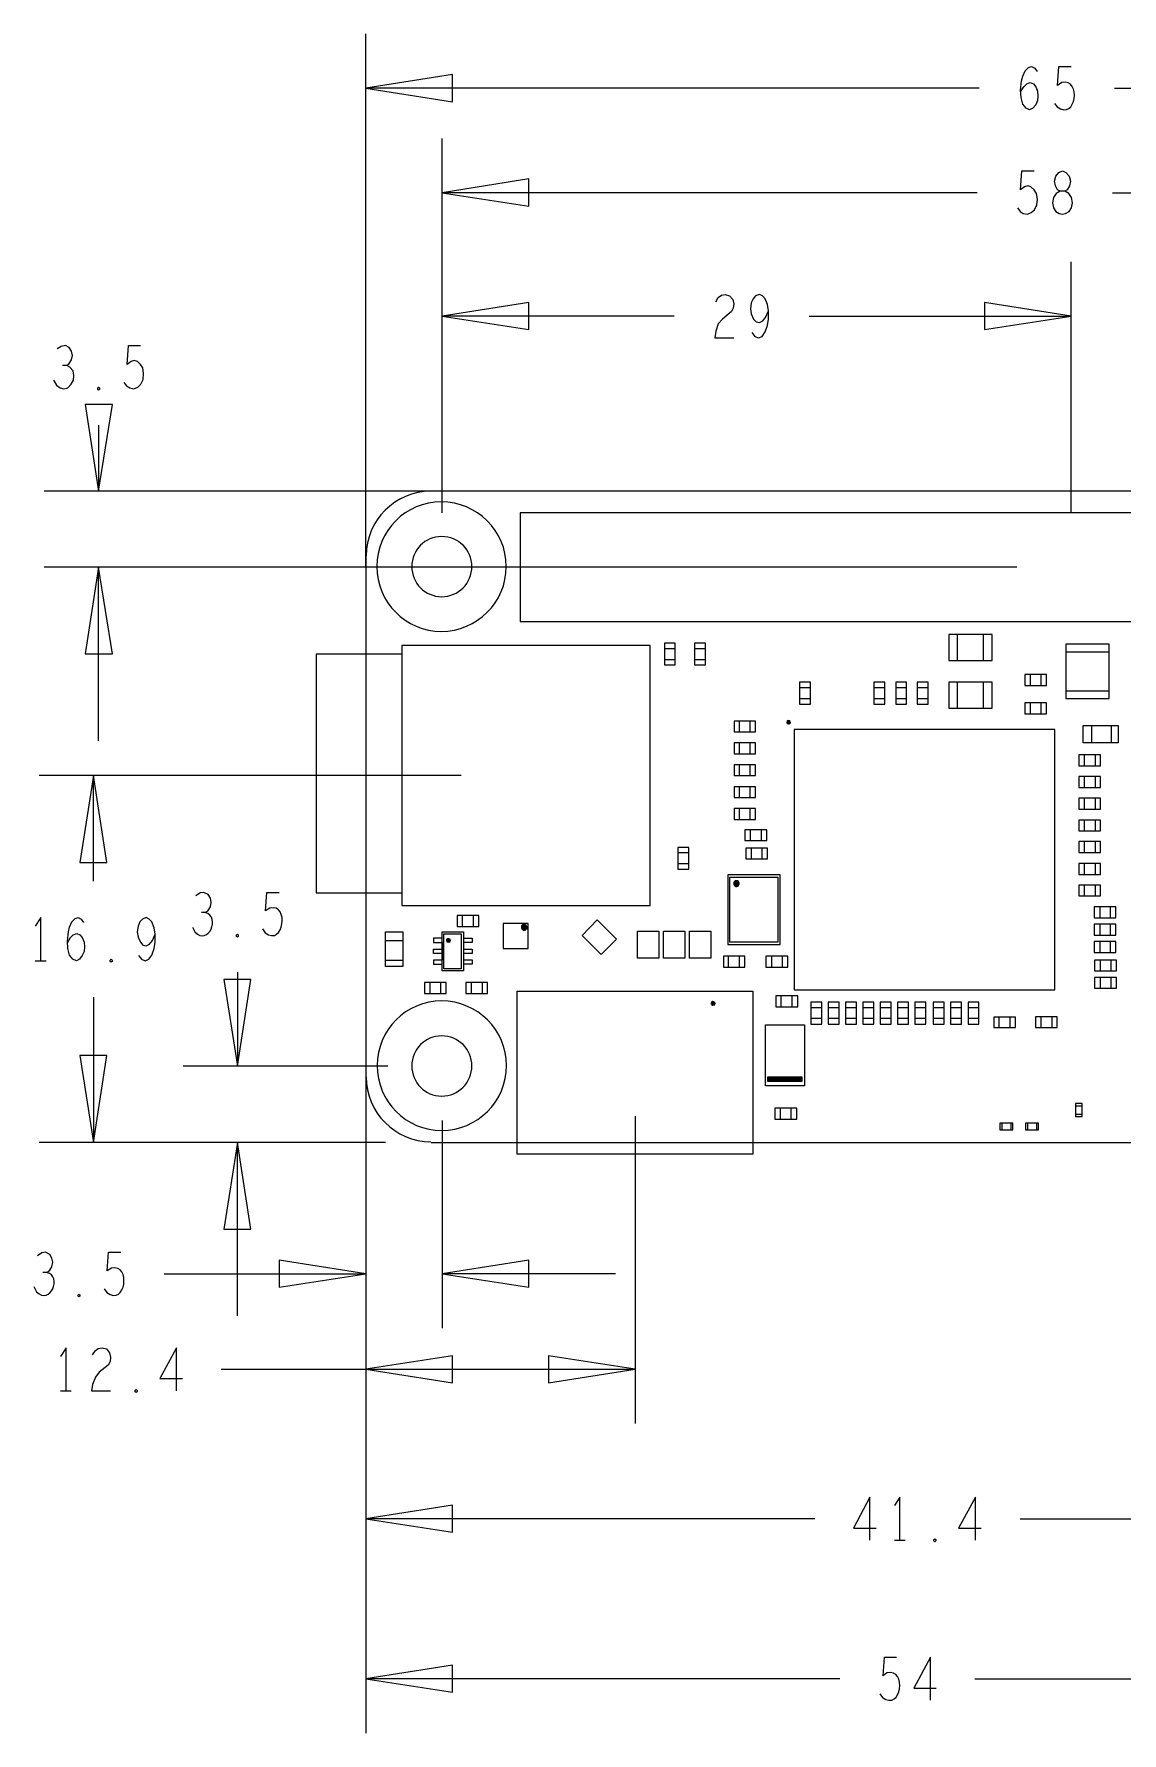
# Model space of a CAD drawing. Header units: millimetres. Extents: x 55 to 253, y 40 to 152.
# Drawn here: x 54.5 to 126.2, y 40.4 to 152.3 of the extents above; entities that cross this region are included whole.
import ezdxf

# ---------------------------------------------------------------- set-up
doc = ezdxf.new("R2010")
doc.units = ezdxf.units.MM
doc.layers.get('0').update_dxf_attribs({"linetype": 'CONTINUOUS'})

msp = doc.modelspace()

# ---------------------------------------------------------------- linework, layer by layer
at = {"color": 0}
for p, q in [((76.4081, 117.271), (76.4081, 152.344)), ((119.842, 149.91), (120.055, 150.143)), ((120.055, 150.143), (120.265, 150.206)), ((120.265, 150.206), (120.478, 150.1)), ((120.478, 150.1), (120.625, 149.867)), ((121.98, 148.956), (122.065, 150.206)), ((122.065, 150.206), (122.869, 150.206)), ((82.1228, 149.677), (76.4081, 148.766)), ((82.1228, 147.877), (82.1228, 149.677)), ((119.546, 148.639), (119.61, 149.253)), ((119.546, 148.533), (119.759, 148.872)), ((119.61, 149.253), (119.694, 149.571)), ((119.694, 149.571), (119.842, 149.91)), ((119.759, 148.872), (119.949, 149.062)), ((119.949, 149.062), (120.182, 149.148)), ((120.182, 149.148), (120.392, 149.062)), ((120.392, 149.062), (120.541, 148.872)), ((120.541, 148.872), (120.647, 148.576)), ((122.255, 149.148), (121.98, 148.956)), ((76.4081, 148.766), (82.1228, 147.877)), ((116.816, 148.766), (76.4081, 148.766)), ((119.589, 148.153), (119.546, 148.639)), ((119.694, 147.73), (119.589, 148.153)), ((119.906, 147.454), (119.694, 147.73)), ((120.647, 147.963), (120.541, 147.687)), ((120.647, 148.576), (120.688, 148.259)), ((120.688, 148.259), (120.647, 147.963)), ((121.769, 147.771), (121.959, 147.538)), ((125.727, 148.766), (169.331, 148.766)), ((120.139, 147.348), (119.906, 147.454)), ((120.351, 147.454), (120.139, 147.348)), ((120.541, 147.687), (120.351, 147.454)), ((81.4257, 120.806), (81.4257, 145.464)), ((119.546, 142.077), (119.63, 143.327)), ((119.63, 143.327), (120.435, 143.327)), ((122.065, 143.221), (122.298, 143.327)), ((122.298, 143.327), (122.531, 143.221)), ((87.1403, 142.798), (81.4257, 141.887)), ((87.1403, 140.998), (87.1403, 142.798)), ((119.8, 142.269), (119.546, 142.077)), ((120.012, 142.332), (119.8, 142.269)), ((120.223, 142.269), (120.012, 142.332)), ((120.435, 142.077), (120.223, 142.269)), ((121.769, 142.649), (121.853, 142.988)), ((121.833, 142.332), (121.769, 142.649)), ((121.98, 142.077), (121.833, 142.332)), ((121.853, 142.988), (122.065, 143.221)), ((122.531, 143.221), (122.742, 142.988)), ((122.764, 142.332), (122.615, 142.077)), ((122.742, 142.988), (122.827, 142.649)), ((122.827, 142.649), (122.764, 142.332)), ((81.4257, 141.887), (87.1403, 140.998)), ((116.688, 141.887), (81.4257, 141.887)), ((120.584, 141.844), (120.435, 142.077)), ((120.456, 140.765), (120.604, 141.084)), ((120.647, 141.464), (120.584, 141.844)), ((120.604, 141.084), (120.647, 141.464)), ((121.706, 141.57), (121.642, 141.231)), ((121.642, 141.231), (121.706, 140.892)), ((121.875, 141.844), (121.706, 141.57)), ((122.149, 141.993), (121.875, 141.844)), ((122.149, 141.993), (121.98, 142.077)), ((122.446, 141.993), (122.149, 141.993)), ((122.446, 141.993), (122.149, 141.993)), ((122.615, 142.077), (122.446, 141.993)), ((122.721, 141.844), (122.446, 141.993)), ((122.891, 141.57), (122.721, 141.844)), ((122.954, 141.231), (122.891, 141.57)), ((122.891, 140.892), (122.954, 141.231)), ((125.6, 141.887), (164.335, 141.887)), ((119.334, 140.892), (119.503, 140.659)), ((119.503, 140.659), (119.716, 140.512)), ((119.716, 140.512), (119.991, 140.469)), ((119.991, 140.469), (120.245, 140.575)), ((120.245, 140.575), (120.456, 140.765)), ((121.706, 140.892), (121.853, 140.659)), ((121.853, 140.659), (122.086, 140.512)), ((122.086, 140.512), (122.298, 140.469)), ((122.298, 140.469), (122.509, 140.512)), ((122.509, 140.512), (122.742, 140.659)), ((122.742, 140.659), (122.891, 140.892)), ((81.4257, 120.806), (81.4257, 137.337)), ((122.869, 120.806), (122.869, 137.337)), ((87.1403, 134.648), (81.4257, 133.759)), ((87.1403, 132.871), (87.1403, 134.648)), ((99.4586, 134.711), (99.628, 134.987)), ((99.628, 134.987), (99.8403, 135.135)), ((99.8403, 135.135), (100.073, 135.177)), ((100.073, 135.177), (100.37, 135.093)), ((100.37, 135.093), (100.58, 134.86)), ((100.58, 134.86), (100.644, 134.564)), ((100.644, 134.564), (100.602, 134.288)), ((101.787, 134.627), (101.745, 134.246)), ((101.914, 134.902), (101.787, 134.627)), ((102.084, 135.093), (101.914, 134.902)), ((102.337, 135.177), (102.084, 135.093)), ((102.529, 135.093), (102.337, 135.177)), ((102.719, 134.902), (102.529, 135.093)), ((102.866, 134.521), (102.719, 134.902)), ((102.93, 134.098), (102.866, 134.521)), ((117.154, 134.648), (117.154, 132.871)), ((122.869, 133.759), (117.154, 134.648)), ((81.4257, 133.759), (87.1403, 132.871)), ((96.7285, 133.759), (81.4257, 133.759)), ((99.628, 133.251), (99.4586, 132.764)), ((99.9035, 133.569), (99.628, 133.251)), ((100.496, 134.056), (99.9035, 133.569)), ((100.602, 134.288), (100.496, 134.056)), ((101.745, 134.246), (101.787, 133.907)), ((101.787, 133.907), (101.935, 133.569)), ((101.935, 133.569), (102.126, 133.378)), ((102.126, 133.378), (102.337, 133.336)), ((102.337, 133.336), (102.57, 133.442)), ((102.57, 133.442), (102.739, 133.675)), ((102.739, 133.675), (102.93, 134.098)), ((102.866, 133.146), (102.93, 133.569)), ((102.93, 133.569), (102.93, 134.098)), ((105.618, 133.759), (122.869, 133.759)), ((117.154, 132.871), (122.869, 133.759)), ((99.4586, 132.764), (99.3951, 132.341)), ((99.3951, 132.341), (100.644, 132.341)), ((101.83, 132.68), (102.041, 132.425)), ((102.041, 132.425), (102.274, 132.341)), ((102.274, 132.341), (102.507, 132.425)), ((102.507, 132.425), (102.719, 132.722)), ((102.719, 132.722), (102.866, 133.146)), ((56.3425, 131.77), (56.067, 131.6)), ((56.618, 131.833), (56.3425, 131.77)), ((56.8717, 131.685), (56.618, 131.833)), ((57.0205, 131.452), (56.8717, 131.685)), ((57.084, 131.156), (57.0205, 131.452)), ((57.0205, 130.881), (57.084, 131.156)), ((60.682, 130.584), (60.766, 131.833)), ((60.766, 131.833), (61.5707, 131.833)), ((56.702, 130.5), (56.4265, 130.5)), ((56.702, 130.5), (56.8717, 130.648)), ((56.9143, 130.394), (56.702, 130.5)), ((56.8717, 130.648), (57.0205, 130.881)), ((57.1253, 130.161), (56.9143, 130.394)), ((57.168, 129.843), (57.1253, 130.161)), ((57.1472, 129.547), (57.168, 129.843)), ((60.9353, 130.774), (60.682, 130.584)), ((61.1477, 130.838), (60.9353, 130.774)), ((61.3586, 130.774), (61.1477, 130.838)), ((61.5707, 130.584), (61.3586, 130.774)), ((61.7181, 130.351), (61.5707, 130.584)), ((61.7608, 129.971), (61.7181, 130.351)), ((61.7403, 129.589), (61.7608, 129.971)), ((55.8341, 129.547), (56.0257, 129.209)), ((56.0257, 129.209), (56.2585, 129.039)), ((56.2585, 129.039), (56.5118, 128.976)), ((56.5118, 128.976), (56.7655, 129.039)), ((56.7655, 129.039), (56.9983, 129.272)), ((56.9983, 129.272), (57.1472, 129.547)), ((58.7555, 129.039), (58.7982, 129.081)), ((58.7555, 128.933), (58.7555, 129.039)), ((58.7982, 128.891), (58.7555, 128.933)), ((58.7982, 129.081), (58.8617, 129.039)), ((58.8617, 128.933), (58.7982, 128.891)), ((58.8617, 129.039), (58.8617, 128.933)), ((60.4696, 129.399), (60.6393, 129.166)), ((60.6393, 129.166), (60.8513, 129.039)), ((60.8513, 129.039), (61.1258, 128.976)), ((61.1258, 128.976), (61.3805, 129.081)), ((61.3805, 129.081), (61.5915, 129.272)), ((61.5915, 129.272), (61.7403, 129.589)), ((57.9092, 127.938), (58.7982, 122.224)), ((59.7076, 127.938), (57.9092, 127.938)), ((58.7982, 122.224), (59.7076, 127.938)), ((58.7982, 126.584), (58.7982, 122.224)), ((86.5258, 122.224), (55.2207, 122.224)), ((165.034, 122.224), (80.705, 122.224)), ((86.5685, 120.806), (86.5685, 113.651)), ((159.191, 120.806), (86.5685, 120.806)), ((76.4081, 117.948), (76.4081, 83.6359)), ((119.293, 117.228), (55.2207, 117.228)), ((58.7982, 117.228), (57.9092, 111.514)), ((58.7982, 105.797), (58.7982, 117.228)), ((59.7076, 111.514), (58.7982, 117.228)), ((83.3935, 117.271), (83.3935, 117.271)), ((85.659, 117.271), (85.659, 117.271)), ((86.5685, 113.651), (159.191, 113.651)), ((78.7799, 112.063), (78.7799, 94.9399)), ((95.141, 112.063), (78.7799, 112.063)), ((95.141, 94.9399), (95.141, 112.063)), ((96.0727, 112.211), (96.0727, 110.793)), ((96.792, 112.211), (96.0727, 112.211)), ((96.792, 110.793), (96.792, 112.211)), ((98.0627, 112.211), (98.0627, 110.793)), ((98.782, 112.211), (98.0627, 112.211)), ((98.782, 110.793), (98.782, 112.211)), ((114.804, 112.783), (114.804, 111.069)), ((117.662, 112.783), (114.804, 112.783)), ((115.376, 111.069), (115.376, 112.783)), ((117.09, 111.069), (117.09, 112.783)), ((117.662, 111.069), (117.662, 112.783)), ((122.531, 112.147), (122.531, 108.572)), ((125.388, 112.147), (122.531, 112.147)), ((125.388, 108.572), (125.388, 112.147)), ((57.9092, 111.514), (59.7076, 111.514)), ((73.127, 111.492), (73.127, 95.7654)), ((78.7799, 111.492), (73.127, 111.492)), ((96.0727, 111.873), (96.792, 111.873)), ((96.0727, 111.153), (96.792, 111.153)), ((96.0727, 110.793), (96.792, 110.793)), ((98.0627, 111.873), (98.782, 111.873)), ((98.0627, 111.153), (98.782, 111.153)), ((98.0627, 110.793), (98.782, 110.793)), ((114.804, 111.069), (117.662, 111.069)), ((122.531, 111.64), (125.388, 111.64)), ((121.24, 110.159), (119.822, 110.159)), ((119.822, 110.159), (119.822, 109.438)), ((120.182, 110.159), (120.182, 109.438)), ((120.88, 110.159), (120.88, 109.438)), ((121.24, 109.438), (121.24, 110.159)), ((104.983, 109.65), (104.983, 108.21)), ((105.704, 109.65), (104.983, 109.65)), ((104.983, 109.291), (105.704, 109.291)), ((104.983, 108.572), (105.704, 108.572)), ((105.704, 108.21), (105.704, 109.65)), ((109.872, 109.65), (109.872, 108.21)), ((110.593, 109.65), (109.872, 109.65)), ((109.872, 109.291), (110.593, 109.291)), ((109.872, 108.572), (110.593, 108.572)), ((110.593, 108.21), (110.593, 109.65)), ((111.312, 109.65), (111.312, 108.21)), ((112.032, 109.65), (111.312, 109.65)), ((111.312, 109.291), (112.032, 109.291)), ((111.312, 108.572), (112.032, 108.572)), ((112.032, 108.21), (112.032, 109.65)), ((112.73, 109.65), (112.73, 108.21)), ((113.45, 109.65), (112.73, 109.65)), ((112.73, 109.291), (113.45, 109.291)), ((112.73, 108.572), (113.45, 108.572)), ((113.45, 108.21), (113.45, 109.65)), ((114.804, 109.65), (114.804, 107.936)), ((117.662, 109.65), (114.804, 109.65)), ((115.376, 107.936), (115.376, 109.65)), ((117.09, 107.936), (117.09, 109.65)), ((117.662, 107.936), (117.662, 109.65)), ((119.822, 109.438), (121.24, 109.438)), ((122.531, 109.079), (125.388, 109.079)), ((122.531, 108.572), (125.388, 108.572)), ((104.983, 108.21), (105.704, 108.21)), ((109.872, 108.21), (110.593, 108.21)), ((111.312, 108.21), (112.032, 108.21)), ((112.73, 108.21), (113.45, 108.21)), ((114.804, 107.936), (117.662, 107.936)), ((121.24, 108.296), (119.822, 108.296)), ((119.822, 108.296), (119.822, 107.576)), ((119.822, 107.576), (121.24, 107.576)), ((120.182, 108.296), (120.182, 107.576)), ((120.88, 108.296), (120.88, 107.576)), ((121.24, 107.576), (121.24, 108.296)), ((100.666, 107.089), (100.666, 106.37)), ((102.084, 107.089), (100.666, 107.089)), ((100.666, 106.37), (102.084, 106.37)), ((101.025, 106.37), (101.025, 107.089)), ((101.724, 106.37), (101.724, 107.089)), ((102.084, 106.37), (102.084, 107.089)), ((104.116, 107.025), (104.413, 107.025)), ((104.137, 106.941), (104.39, 106.941)), ((104.158, 107.111), (104.37, 107.111)), ((104.37, 107.025), (104.37, 107.025)), ((104.623, 106.539), (104.623, 89.3932)), ((121.789, 106.539), (104.623, 106.539)), ((121.789, 89.3932), (121.789, 106.539)), ((123.673, 105.65), (123.673, 106.793)), ((123.673, 106.793), (125.96, 106.793)), ((124.245, 105.65), (124.245, 106.793)), ((125.537, 105.65), (125.537, 106.793)), ((125.96, 106.793), (125.96, 105.65)), ((100.666, 105.65), (100.666, 104.931)), ((102.084, 105.65), (100.666, 105.65)), ((101.025, 104.931), (101.025, 105.65)), ((101.724, 104.931), (101.724, 105.65)), ((102.084, 104.931), (102.084, 105.65)), ((125.96, 105.65), (123.673, 105.65)), ((100.666, 104.931), (102.084, 104.931)), ((100.666, 104.21), (100.666, 103.513)), ((102.084, 104.21), (100.666, 104.21)), ((101.025, 103.513), (101.025, 104.21)), ((101.724, 103.513), (101.724, 104.21)), ((102.084, 103.513), (102.084, 104.21)), ((124.817, 104.867), (123.377, 104.867)), ((123.377, 104.867), (123.377, 104.147)), ((123.377, 104.147), (124.817, 104.147)), ((123.737, 104.867), (123.737, 104.147)), ((124.456, 104.867), (124.456, 104.147)), ((124.817, 104.147), (124.817, 104.867)), ((82.6946, 103.513), (54.8816, 103.513)), ((58.4592, 103.513), (57.5702, 97.7759)), ((58.4592, 96.5482), (58.4592, 103.513)), ((59.3478, 97.7759), (58.4592, 103.513)), ((100.666, 103.513), (102.084, 103.513)), ((124.817, 103.427), (123.377, 103.427)), ((123.377, 103.427), (123.377, 102.708)), ((123.737, 103.427), (123.737, 102.708)), ((124.456, 103.427), (124.456, 102.708)), ((124.817, 102.708), (124.817, 103.427)), ((100.666, 102.751), (100.666, 102.052)), ((102.084, 102.751), (100.666, 102.751)), ((100.666, 102.052), (102.084, 102.052)), ((101.025, 102.052), (101.025, 102.751)), ((101.724, 102.052), (101.724, 102.751)), ((102.084, 102.052), (102.084, 102.751)), ((123.377, 102.708), (124.817, 102.708)), ((124.817, 102.009), (123.377, 102.009)), ((123.377, 102.009), (123.377, 101.29)), ((123.737, 102.009), (123.737, 101.29)), ((124.456, 102.009), (124.456, 101.29)), ((124.817, 101.29), (124.817, 102.009)), ((100.666, 101.331), (100.666, 100.612)), ((102.084, 101.331), (100.666, 101.331)), ((101.025, 100.612), (101.025, 101.331)), ((101.724, 100.612), (101.724, 101.331)), ((102.084, 100.612), (102.084, 101.331)), ((123.377, 101.29), (124.817, 101.29)), ((100.666, 100.612), (102.084, 100.612)), ((101.385, 99.9352), (101.385, 99.2145)), ((102.825, 99.9352), (101.385, 99.9352)), ((101.745, 99.2145), (101.745, 99.9352)), ((102.464, 99.2145), (102.464, 99.9352)), ((102.825, 99.2145), (102.825, 99.9352)), ((124.817, 100.569), (123.377, 100.569)), ((123.377, 100.569), (123.377, 99.8499)), ((123.377, 99.8499), (124.817, 99.8499)), ((123.737, 100.569), (123.737, 99.8499)), ((124.456, 100.569), (124.456, 99.8499)), ((124.817, 99.8499), (124.817, 100.569)), ((96.9617, 98.7707), (96.9617, 97.3307)), ((97.681, 98.7707), (96.9617, 98.7707)), ((97.681, 97.3307), (97.681, 98.7707)), ((101.385, 99.2145), (102.825, 99.2145)), ((101.448, 98.728), (101.448, 98.0087)), ((102.866, 98.728), (101.448, 98.728)), ((101.808, 98.0087), (101.808, 98.728)), ((102.507, 98.0087), (102.507, 98.728)), ((102.866, 98.0087), (102.866, 98.728)), ((124.817, 99.1514), (123.377, 99.1514)), ((123.377, 99.1514), (123.377, 98.4321)), ((123.737, 99.1514), (123.737, 98.4321)), ((124.456, 99.1514), (124.456, 98.4321)), ((124.817, 98.4321), (124.817, 99.1514)), ((57.5702, 97.7759), (59.3478, 97.7759)), ((97.681, 98.4112), (96.9617, 98.4112)), ((97.681, 97.6919), (96.9617, 97.6919)), ((101.448, 98.0087), (102.866, 98.0087)), ((123.377, 98.4321), (124.817, 98.4321)), ((123.377, 97.7124), (123.377, 96.9931)), ((124.817, 97.7124), (123.377, 97.7124)), ((123.737, 97.7124), (123.737, 96.9931)), ((124.456, 97.7124), (124.456, 96.9931)), ((124.817, 96.9931), (124.817, 97.7124)), ((96.9617, 97.3307), (97.681, 97.3307)), ((100.263, 96.9504), (100.263, 92.378)), ((103.692, 96.9504), (100.263, 96.9504)), ((100.39, 92.5269), (100.39, 96.8015)), ((100.39, 96.8015), (103.545, 96.8015)), ((100.623, 96.442), (101.025, 96.442)), ((100.623, 96.3581), (101.025, 96.3581)), ((100.666, 96.2724), (100.983, 96.2724)), ((100.686, 96.5274), (100.962, 96.5274)), ((101.005, 96.4008), (101.005, 96.4008)), ((103.692, 96.9504), (103.545, 96.9504)), ((103.545, 96.8015), (103.545, 92.5269)), ((103.692, 92.378), (103.692, 96.9504)), ((123.377, 96.9931), (124.817, 96.9931)), ((124.817, 96.2724), (123.377, 96.2724)), ((123.377, 96.2724), (123.377, 95.5753)), ((123.737, 96.2724), (123.737, 95.5753)), ((124.456, 96.2724), (124.456, 95.5753)), ((124.817, 95.5753), (124.817, 96.2724)), ((65.4872, 95.7654), (65.2117, 95.5753)), ((65.7408, 95.8067), (65.4872, 95.7654)), ((66.0164, 95.6592), (65.7408, 95.8067)), ((66.1638, 95.4264), (66.0164, 95.6592)), ((66.227, 95.1301), (66.1638, 95.4264)), ((66.1638, 94.8545), (66.227, 95.1301)), ((69.8045, 94.5804), (69.8885, 95.8067)), ((69.8885, 95.8067), (70.6935, 95.8067)), ((73.127, 95.7654), (78.7799, 95.7654)), ((100.792, 96.1884), (100.856, 96.1884)), ((123.377, 95.5753), (124.817, 95.5753)), ((54.9878, 94.1557), (54.6283, 93.5852)), ((54.9878, 91.2992), (54.9878, 94.1557)), ((57.041, 93.8597), (57.252, 94.0925)), ((57.252, 94.0925), (57.4643, 94.1557)), ((57.4643, 94.1557), (57.6545, 94.0513)), ((57.6545, 94.0513), (57.8033, 93.8181)), ((61.6977, 94.0513), (61.5075, 93.8597)), ((61.9305, 94.1557), (61.6977, 94.0513)), ((62.1425, 94.0513), (61.9305, 94.1557)), ((62.3122, 93.8597), (62.1425, 94.0513)), ((65.8248, 94.4742), (65.5712, 94.4742)), ((65.8248, 94.4742), (66.0164, 94.6217)), ((66.0164, 94.6217), (66.1638, 94.8545)), ((70.08, 94.7706), (69.8045, 94.5804)), ((78.7799, 94.9399), (95.141, 94.9399)), ((83.8592, 94.2841), (82.4205, 94.2841)), ((82.4205, 94.2841), (82.4205, 93.5634)), ((82.78, 93.5634), (82.78, 94.2841)), ((83.4993, 93.5634), (83.4993, 94.2841)), ((83.8592, 93.5634), (83.8592, 94.2841)), ((125.812, 94.8545), (124.393, 94.8545)), ((124.393, 94.8545), (124.393, 94.1352)), ((124.393, 94.1352), (125.812, 94.1352)), ((124.754, 94.8545), (124.754, 94.1352)), ((125.451, 94.8545), (125.451, 94.1352)), ((125.812, 94.1352), (125.812, 94.8545)), ((56.745, 92.5904), (56.8082, 93.2035)), ((56.8082, 93.2035), (56.8925, 93.5221)), ((56.8925, 93.5221), (57.041, 93.8597)), ((56.9556, 92.8232), (57.1253, 93.0134)), ((57.1253, 93.0134), (57.3581, 93.0974)), ((57.3581, 93.0974), (57.5702, 93.0134)), ((57.5702, 93.0134), (57.7176, 92.8232)), ((61.4013, 93.5852), (61.3378, 93.2035)), ((61.3378, 93.2035), (61.4013, 92.8645)), ((61.5075, 93.8597), (61.4013, 93.5852)), ((62.4597, 93.4791), (62.3122, 93.8597)), ((62.3535, 92.6317), (62.5228, 93.0561)), ((62.5228, 93.0561), (62.4597, 93.4791)), ((62.5228, 92.5269), (62.5228, 93.0561)), ((64.9785, 93.5221), (65.1482, 93.2035)), ((67.878, 93.0134), (67.9415, 93.0561)), ((67.878, 92.9072), (67.878, 93.0134)), ((67.9415, 92.8645), (67.878, 92.9072)), ((67.9415, 93.0561), (68.005, 93.0134)), ((68.005, 92.9072), (67.9415, 92.8645)), ((68.005, 93.0134), (68.005, 92.9072)), ((69.5925, 93.3937), (69.784, 93.1404)), ((77.6993, 90.9175), (77.6993, 93.2035)), ((77.6993, 93.2035), (78.843, 93.2035)), ((78.843, 93.2035), (78.843, 90.9175)), ((81.4257, 90.6431), (81.4257, 93.2035)), ((81.4257, 93.2035), (82.8435, 93.2035)), ((81.5523, 90.7701), (81.5523, 93.0769)), ((81.5523, 93.0769), (82.6946, 93.0769)), ((82.4205, 93.5634), (83.8592, 93.5634)), ((82.6946, 93.0769), (82.6946, 90.7701)), ((82.8435, 93.2035), (82.8435, 90.6431)), ((85.4467, 93.7549), (85.4467, 92.1025)), ((87.0977, 93.7549), (85.4467, 93.7549)), ((86.6539, 93.5634), (87.0342, 93.5634)), ((86.6539, 93.4791), (87.055, 93.4791)), ((86.6743, 93.3937), (87.0342, 93.3937)), ((86.7174, 93.6487), (86.9915, 93.6487)), ((86.7805, 93.3097), (86.928, 93.3097)), ((87.0133, 93.5221), (87.0133, 93.5221)), ((87.0977, 92.1025), (87.0977, 93.7549)), ((90.6544, 92.9707), (91.6478, 93.9878)), ((91.9028, 91.7222), (90.6544, 92.9707)), ((91.6478, 93.9878), (92.9185, 92.7171)), ((94.2936, 91.4686), (94.2936, 93.2462)), ((94.2936, 93.2462), (95.7132, 93.2462)), ((95.7132, 93.2462), (95.7132, 91.4686)), ((96.0092, 91.4686), (96.0092, 93.2462)), ((96.0092, 93.2462), (97.4273, 93.2462)), ((97.4273, 93.2462), (97.4273, 91.4686)), ((97.7237, 91.4686), (97.7237, 93.2462)), ((97.7237, 93.2462), (99.1415, 93.2462)), ((99.1415, 93.2462), (99.1415, 91.4686)), ((124.393, 93.7122), (124.393, 92.9929)), ((125.812, 93.7122), (124.393, 93.7122)), ((124.393, 92.9929), (125.812, 92.9929)), ((124.754, 93.7122), (124.754, 92.9929)), ((125.451, 93.7122), (125.451, 92.9929)), ((125.812, 92.9929), (125.812, 93.7122)), ((56.745, 92.4842), (56.9556, 92.8232)), ((56.7655, 92.1025), (56.745, 92.5904)), ((56.8925, 91.6795), (56.7655, 92.1025)), ((57.7176, 92.8232), (57.846, 92.5269)), ((57.846, 91.9124), (57.7176, 91.6383)), ((57.846, 92.5269), (57.8665, 92.2087)), ((57.8665, 92.2087), (57.846, 91.9124)), ((61.4013, 92.8645), (61.5502, 92.5269)), ((61.5502, 92.5269), (61.7181, 92.3354)), ((61.7181, 92.3354), (61.9305, 92.2941)), ((61.9305, 92.2941), (62.1633, 92.4003)), ((62.1633, 92.4003), (62.3535, 92.6317)), ((62.3122, 91.6795), (62.4597, 92.1025)), ((62.4597, 92.1025), (62.5228, 92.5269)), ((77.6993, 92.6317), (78.843, 92.6317)), ((80.8535, 92.7806), (80.8535, 92.505)), ((81.4257, 92.7806), (80.8535, 92.7806)), ((80.8535, 92.505), (81.4257, 92.505)), ((80.8535, 92.0612), (81.4257, 92.0612)), ((80.8535, 91.7857), (80.8535, 92.0612)), ((81.4257, 91.7857), (80.8535, 91.7857)), ((81.4257, 92.505), (81.4257, 91.3419)), ((81.6998, 92.6317), (81.9961, 92.6317)), ((81.7217, 92.7171), (81.9753, 92.7171)), ((81.7425, 92.5477), (81.9549, 92.5477)), ((81.9549, 92.6539), (81.9549, 92.6539)), ((82.8435, 92.7806), (83.414, 92.7806)), ((83.414, 92.505), (82.8435, 92.505)), ((82.8435, 92.0612), (83.414, 92.0612)), ((83.414, 91.7857), (82.8435, 91.7857)), ((83.414, 92.7806), (83.414, 92.505)), ((83.414, 92.0612), (83.414, 91.7857)), ((85.4467, 92.1025), (87.0977, 92.1025)), ((92.9185, 92.7171), (91.9028, 91.7222)), ((100.263, 92.378), (103.692, 92.378)), ((103.545, 92.5269), (100.39, 92.5269)), ((125.812, 92.5682), (124.393, 92.5682)), ((124.393, 92.5682), (124.393, 91.8489)), ((124.393, 91.8489), (125.812, 91.8489)), ((124.754, 92.5682), (124.754, 91.8489)), ((125.451, 92.5682), (125.451, 91.8489)), ((125.812, 91.8489), (125.812, 92.5682)), ((54.6283, 91.2992), (55.3477, 91.2992)), ((57.1045, 91.4054), (56.8925, 91.6795)), ((57.3373, 91.2992), (57.1045, 91.4054)), ((57.5497, 91.4054), (57.3373, 91.2992)), ((57.7176, 91.6383), (57.5497, 91.4054)), ((59.5602, 91.3419), (59.6237, 91.4054)), ((59.5602, 91.2566), (59.5602, 91.3419)), ((59.6237, 91.2139), (59.5602, 91.2566)), ((59.6237, 91.4054), (59.6868, 91.3419)), ((59.6868, 91.2566), (59.6237, 91.2139)), ((59.6868, 91.3419), (59.6868, 91.2566)), ((61.4218, 91.6383), (61.6342, 91.4054)), ((61.6342, 91.4054), (61.867, 91.2992)), ((61.867, 91.2992), (62.0998, 91.4054)), ((62.0998, 91.4054), (62.3122, 91.6795)), ((77.6993, 91.3419), (78.843, 91.3419)), ((78.843, 90.9175), (77.6993, 90.9175)), ((80.8535, 91.3419), (80.8535, 91.0664)), ((81.4257, 91.3419), (80.8535, 91.3419)), ((80.8535, 91.0664), (81.4257, 91.0664)), ((82.6946, 90.7701), (81.5523, 90.7701)), ((82.8435, 91.3624), (83.414, 91.3624)), ((83.414, 91.0664), (82.8435, 91.0664)), ((83.414, 91.3624), (83.414, 91.0664)), ((95.7132, 91.4686), (94.2936, 91.4686)), ((97.4273, 91.4686), (96.0092, 91.4686)), ((99.1415, 91.4686), (97.7237, 91.4686)), ((99.967, 91.5956), (99.967, 90.8763)), ((101.385, 91.5956), (99.967, 91.5956)), ((99.967, 90.8763), (101.385, 90.8763)), ((100.306, 90.8763), (100.306, 91.5956)), ((101.025, 90.8763), (101.025, 91.5956)), ((101.385, 90.8763), (101.385, 91.5956)), ((104.2, 91.5956), (102.76, 91.5956)), ((102.76, 91.5956), (102.76, 90.8763)), ((102.76, 90.8763), (104.2, 90.8763)), ((103.122, 91.5956), (103.122, 90.8763)), ((103.841, 91.5956), (103.841, 90.8763)), ((104.2, 90.8763), (104.2, 91.5956)), ((125.853, 91.3419), (124.415, 91.3419)), ((124.415, 91.3419), (124.415, 90.6431)), ((124.774, 91.3419), (124.774, 90.6431)), ((125.494, 91.3419), (125.494, 90.6431)), ((125.853, 90.6431), (125.853, 91.3419)), ((67.0525, 90.0712), (67.9415, 84.3566)), ((68.8301, 90.0712), (67.0525, 90.0712)), ((67.9415, 90.5577), (67.9415, 84.3566)), ((67.9415, 84.3566), (68.8301, 90.0712)), ((81.6998, 89.8592), (80.2816, 89.8592)), ((80.2816, 89.8592), (80.2816, 89.1399)), ((80.6415, 89.1399), (80.6415, 89.8592)), ((81.34, 89.1399), (81.34, 89.8592)), ((82.8435, 90.6431), (81.4257, 90.6431)), ((81.6998, 89.1399), (81.6998, 89.8592)), ((84.431, 89.8592), (82.991, 89.8592)), ((82.991, 89.8592), (82.991, 89.1399)), ((83.3508, 89.8592), (83.3508, 89.1399)), ((84.0715, 89.8592), (84.0715, 89.1399)), ((84.431, 89.1399), (84.431, 89.8592)), ((124.415, 90.6431), (125.853, 90.6431)), ((125.853, 90.1982), (124.415, 90.1982)), ((124.415, 90.1982), (124.415, 89.4994)), ((124.774, 90.1982), (124.774, 89.4994)), ((125.494, 90.1982), (125.494, 89.4994)), ((125.853, 89.4994), (125.853, 90.1982)), ((58.4592, 88.9071), (58.4592, 79.339)), ((80.2816, 89.1399), (81.6998, 89.1399)), ((82.991, 89.1399), (84.431, 89.1399)), ((86.3783, 78.5566), (86.3783, 89.2888)), ((86.3783, 89.2888), (101.894, 89.2888)), ((99.1415, 88.4837), (99.4378, 88.4837)), ((99.1623, 88.568), (99.4174, 88.568)), ((99.3951, 88.5045), (99.3951, 88.5045)), ((101.894, 89.2888), (101.894, 78.5566)), ((103.418, 88.9924), (103.418, 88.2717)), ((104.856, 88.9924), (103.418, 88.9924)), ((103.777, 88.2717), (103.777, 88.9924)), ((104.497, 88.2717), (104.497, 88.9924)), ((104.623, 89.3932), (121.789, 89.3932)), ((104.856, 88.2717), (104.856, 88.9924)), ((105.724, 88.568), (105.724, 87.1291)), ((106.444, 88.568), (105.724, 88.568)), ((106.444, 87.1291), (106.444, 88.568)), ((106.867, 88.568), (106.867, 87.1291)), ((107.588, 88.568), (106.867, 88.568)), ((107.588, 87.1291), (107.588, 88.568)), ((108.011, 88.568), (108.011, 87.1291)), ((108.73, 88.568), (108.011, 88.568)), ((108.73, 87.1291), (108.73, 88.568)), ((109.153, 88.568), (109.153, 87.1291)), ((109.872, 88.568), (109.153, 88.568)), ((109.872, 87.1291), (109.872, 88.568)), ((110.297, 88.568), (110.297, 87.1291)), ((111.016, 88.568), (110.297, 88.568)), ((111.016, 87.1291), (111.016, 88.568)), ((111.439, 88.568), (111.439, 87.1291)), ((112.159, 88.568), (111.439, 88.568)), ((112.159, 87.1291), (112.159, 88.568)), ((112.583, 88.568), (112.583, 87.1291)), ((113.302, 88.568), (112.583, 88.568)), ((113.302, 87.1291), (113.302, 88.568)), ((113.789, 88.568), (113.789, 87.1291)), ((114.508, 88.568), (113.789, 88.568)), ((114.508, 87.1291), (114.508, 88.568)), ((114.931, 88.568), (114.931, 87.1291)), ((115.652, 88.568), (114.931, 88.568)), ((115.652, 87.1291), (115.652, 88.568)), ((116.096, 88.568), (116.096, 87.1291)), ((116.794, 88.568), (116.096, 88.568)), ((116.794, 87.1291), (116.794, 88.568)), ((124.415, 89.4994), (125.853, 89.4994)), ((99.1842, 88.3984), (99.3951, 88.3984)), ((103.418, 88.2717), (104.856, 88.2717)), ((106.444, 88.2082), (105.724, 88.2082)), ((106.444, 87.4889), (105.724, 87.4889)), ((107.588, 88.2082), (106.867, 88.2082)), ((107.588, 87.4889), (106.867, 87.4889)), ((108.73, 88.2082), (108.011, 88.2082)), ((108.73, 87.4889), (108.011, 87.4889)), ((109.872, 88.2082), (109.153, 88.2082)), ((109.872, 87.4889), (109.153, 87.4889)), ((111.016, 88.2082), (110.297, 88.2082)), ((111.016, 87.4889), (110.297, 87.4889)), ((112.159, 88.2082), (111.439, 88.2082)), ((112.159, 87.4889), (111.439, 87.4889)), ((113.302, 88.2082), (112.583, 88.2082)), ((113.302, 87.4889), (112.583, 87.4889)), ((114.508, 88.2082), (113.789, 88.2082)), ((114.508, 87.4889), (113.789, 87.4889)), ((115.652, 88.2082), (114.931, 88.2082)), ((115.652, 87.4889), (114.931, 87.4889)), ((116.794, 88.2082), (116.096, 88.2082)), ((116.794, 87.4889), (116.096, 87.4889)), ((117.769, 87.5951), (117.769, 86.8962)), ((119.207, 87.5951), (117.769, 87.5951)), ((118.128, 86.8962), (118.128, 87.5951)), ((118.848, 86.8962), (118.848, 87.5951)), ((119.207, 86.8962), (119.207, 87.5951)), ((121.959, 87.6155), (120.521, 87.6155)), ((120.521, 87.6155), (120.521, 86.8962)), ((120.88, 87.6155), (120.88, 86.8962)), ((121.599, 87.6155), (121.599, 86.8962)), ((121.959, 86.8962), (121.959, 87.6155)), ((102.739, 83.0654), (102.739, 87.0864)), ((102.739, 87.0864), (105.301, 87.0864)), ((105.301, 87.0864), (105.301, 83.0654)), ((105.724, 87.1291), (106.444, 87.1291)), ((106.867, 87.1291), (107.588, 87.1291)), ((108.011, 87.1291), (108.73, 87.1291)), ((109.153, 87.1291), (109.872, 87.1291)), ((110.297, 87.1291), (111.016, 87.1291)), ((111.439, 87.1291), (112.159, 87.1291)), ((112.583, 87.1291), (113.302, 87.1291)), ((113.789, 87.1291), (114.508, 87.1291)), ((114.931, 87.1291), (115.652, 87.1291)), ((116.096, 87.1291), (116.794, 87.1291)), ((117.769, 86.8962), (119.207, 86.8962)), ((120.521, 86.8962), (121.959, 86.8962)), ((57.5702, 85.0554), (58.4592, 79.339)), ((59.3478, 85.0554), (57.5702, 85.0554)), ((58.4592, 79.339), (59.3478, 85.0554)), ((77.8482, 84.3566), (64.364, 84.3566)), ((76.4081, 84.6307), (76.4081, 40.4357)), ((83.3935, 84.3774), (83.3935, 84.3774)), ((85.6795, 84.3979), (85.6795, 84.3979)), ((76.4081, 83.3395), (76.4081, 67.105)), ((76.4081, 83.2129), (76.4081, 50.9764)), ((76.4081, 83.0432), (76.4081, 60.8182)), ((105.301, 83.0654), (102.739, 83.0654)), ((102.866, 83.6359), (102.866, 83.3617)), ((105.152, 83.6359), (102.866, 83.6359)), ((102.866, 83.5723), (105.152, 83.5723)), ((102.866, 83.4884), (105.152, 83.4884)), ((102.866, 83.4044), (105.152, 83.4044)), ((102.866, 83.3617), (105.152, 83.3617)), ((105.152, 83.3617), (105.152, 83.6359)), ((123.589, 81.9009), (123.166, 81.9009)), ((123.166, 81.9009), (123.166, 81.0327)), ((123.166, 81.752), (123.589, 81.752)), ((123.589, 81.0327), (123.589, 81.9009)), ((81.4257, 80.7791), (81.4257, 67.105)), ((94.1462, 81.0549), (94.1462, 60.8182)), ((103.354, 81.5841), (103.354, 80.8634)), ((104.793, 81.5841), (103.354, 81.5841)), ((103.354, 80.8634), (104.793, 80.8634)), ((103.714, 80.8634), (103.714, 81.5841)), ((104.433, 80.8634), (104.433, 81.5841)), ((104.793, 80.8634), (104.793, 81.5841)), ((118.171, 80.6097), (118.171, 80.1645)), ((119.038, 80.6097), (118.171, 80.6097)), ((118.318, 80.1645), (118.318, 80.6097)), ((118.89, 80.6097), (118.89, 80.1645)), ((119.038, 80.1645), (119.038, 80.6097)), ((119.863, 80.6097), (119.863, 80.1645)), ((120.731, 80.6097), (119.863, 80.6097)), ((120.012, 80.1645), (120.012, 80.6097)), ((120.584, 80.6097), (120.584, 80.1645)), ((120.731, 80.1645), (120.731, 80.6097)), ((123.589, 81.1816), (123.166, 81.1816)), ((123.166, 81.0327), (123.589, 81.0327)), ((118.171, 80.1645), (119.038, 80.1645)), ((119.863, 80.1645), (120.731, 80.1645)), ((77.1289, 79.339), (54.8816, 79.339)), ((77.6993, 79.339), (64.364, 79.339)), ((67.9415, 79.339), (67.0525, 73.6244)), ((67.9415, 67.9097), (67.9415, 79.339)), ((68.8301, 73.6244), (67.9415, 79.339)), ((80.705, 79.339), (165.034, 79.339)), ((101.894, 78.5566), (86.3783, 78.5566)), ((67.0525, 73.6244), (68.8301, 73.6244)), ((55.0513, 72.0591), (54.7758, 71.8675)), ((55.305, 72.1004), (55.0513, 72.0591)), ((55.5805, 71.9529), (55.305, 72.1004)), ((55.7294, 71.7201), (55.5805, 71.9529)), ((55.7925, 71.4446), (55.7294, 71.7201)), ((59.3686, 70.8723), (59.454, 72.1004)), ((59.454, 72.1004), (60.259, 72.1004)), ((55.3903, 70.7679), (55.1353, 70.7679)), ((55.3903, 70.7679), (55.5805, 70.9154)), ((55.5805, 70.9154), (55.7294, 71.1482)), ((55.7294, 71.1482), (55.7925, 71.4446)), ((59.6441, 71.0639), (59.3686, 70.8723)), ((63.1155, 70.6822), (76.4081, 70.6822)), ((70.6935, 71.5712), (70.6935, 69.7936)), ((76.4081, 70.6822), (70.6935, 71.5712)), ((70.6935, 69.7936), (76.4081, 70.6822)), ((87.1403, 71.5712), (81.4257, 70.6822)), ((81.4257, 70.6822), (87.1403, 69.7936)), ((92.855, 70.6822), (81.4257, 70.6822)), ((87.1403, 69.7936), (87.1403, 71.5712)), ((54.5426, 69.8362), (54.7123, 69.4972)), ((59.1577, 69.6874), (59.3478, 69.4545)), ((57.4435, 69.3071), (57.507, 69.3484)), ((57.4435, 69.2009), (57.4435, 69.3071)), ((57.507, 69.1582), (57.4435, 69.2009)), ((57.507, 69.3484), (57.5702, 69.3071)), ((57.5702, 69.2009), (57.507, 69.1582)), ((57.5702, 69.3071), (57.5702, 69.2009)), ((56.6593, 65.8139), (56.2998, 65.2431)), ((56.6593, 62.9779), (56.6593, 65.8139)), ((58.3957, 65.3479), (58.5858, 65.6237)), ((58.5858, 65.6237), (58.776, 65.7722)), ((58.776, 65.7722), (59.031, 65.8139)), ((59.031, 65.8139), (59.3273, 65.7296)), ((59.3273, 65.7296), (59.5175, 65.4763)), ((59.5175, 65.4763), (59.581, 65.2004)), ((59.581, 65.2004), (59.5602, 64.9041)), ((63.941, 65.8139), (62.8414, 63.7826)), ((63.941, 62.9779), (63.941, 65.8139)), ((82.1228, 65.2847), (76.4081, 64.3957)), ((82.1228, 63.5071), (82.1228, 65.2847)), ((88.4315, 65.2847), (88.4315, 63.5071)), ((94.1462, 64.3957), (88.4315, 65.2847)), ((58.5858, 63.8665), (58.3957, 63.4009)), ((58.8395, 64.2056), (58.5858, 63.8665)), ((59.4335, 64.6712), (58.8395, 64.2056)), ((59.5602, 64.9041), (59.4335, 64.6712)), ((66.8831, 64.3957), (76.4081, 64.3957)), ((76.4081, 64.3957), (94.1462, 64.3957)), ((76.4081, 64.3957), (82.1228, 63.5071)), ((88.4315, 63.5071), (94.1462, 64.3957)), ((56.2998, 62.9779), (56.9983, 62.9779)), ((58.3957, 63.4009), (58.3325, 62.9779)), ((58.3325, 62.9779), (59.581, 62.9779)), ((61.2112, 63.0206), (61.2743, 63.0633)), ((61.2112, 62.9144), (61.2112, 63.0206)), ((61.2743, 62.8717), (61.2112, 62.9144)), ((61.2743, 63.0633), (61.3378, 63.0206)), ((61.3378, 62.9144), (61.2743, 62.8717)), ((61.3378, 63.0206), (61.3378, 62.9144)), ((62.8414, 63.7826), (64.3227, 63.7826)), ((109.619, 55.9717), (108.54, 53.939)), ((109.619, 53.1357), (109.619, 55.9717)), ((111.588, 55.9717), (111.227, 55.4221)), ((111.588, 53.1357), (111.588, 55.9717)), ((116.561, 55.9717), (115.46, 53.939)), ((116.561, 53.1357), (116.561, 55.9717)), ((82.1228, 55.4426), (76.4081, 54.5539)), ((82.1228, 53.6649), (82.1228, 55.4426)), ((76.4081, 54.5539), (82.1228, 53.6649)), ((105.978, 54.5539), (76.4081, 54.5539)), ((108.54, 53.939), (110.021, 53.939)), ((115.46, 53.939), (116.943, 53.939)), ((119.503, 54.5539), (135.591, 54.5539)), ((111.227, 53.1357), (111.948, 53.1357)), ((113.832, 53.177), (113.895, 53.2197)), ((113.832, 53.0931), (113.832, 53.177)), ((113.895, 53.0296), (113.832, 53.0931)), ((113.895, 53.2197), (113.958, 53.177)), ((113.958, 53.0931), (113.895, 53.0296)), ((113.958, 53.177), (113.958, 53.0931)), ((82.1228, 44.9019), (76.4081, 44.0133)), ((82.1228, 43.1228), (82.1228, 44.9019)), ((110.487, 44.2034), (110.571, 45.4311)), ((110.571, 45.4311), (111.376, 45.4311)), ((113.599, 45.4311), (112.498, 43.3987)), ((113.599, 42.5937), (113.599, 45.4311)), ((76.4081, 44.0133), (82.1228, 43.1228)), ((107.629, 44.0133), (76.4081, 44.0133)), ((110.74, 44.3936), (110.487, 44.2034)), ((116.519, 44.0133), (153.603, 44.0133)), ((110.275, 43.0181), (110.444, 42.7852)), ((112.498, 43.3987), (113.979, 43.3987))]:
    msp.add_line(p, q, dxfattribs=at)
for points in [[(121.959, 147.538), (123.195, 146.596), (123.577, 149.451), (122.255, 149.148)], [(80.6842, 122.224), (78.3347, 122.224), (76.43, 120.318), (76.43, 117.968)], [(81.3827, 121.525), (79.0332, 121.525), (77.1289, 119.619), (77.1289, 117.271)], [(85.659, 117.271), (85.659, 119.619), (83.7325, 121.525), (81.3827, 121.525)], [(81.4035, 119.239), (80.3039, 119.239), (79.4357, 118.371), (79.4357, 117.271)], [(83.3935, 117.271), (83.3935, 118.371), (82.5045, 119.239), (81.4035, 119.239)], [(77.1289, 117.271), (77.1289, 114.922), (79.0332, 112.995), (81.3827, 112.995)], [(79.4357, 117.271), (79.4357, 116.17), (80.3039, 115.281), (81.4035, 115.281)], [(81.3827, 112.995), (83.7325, 112.995), (85.659, 114.922), (85.659, 117.271)], [(81.4035, 115.281), (82.5045, 115.281), (83.3935, 116.17), (83.3935, 117.271)], [(104.243, 107.132), (104.18, 107.132), (104.137, 107.089), (104.137, 107.025)], [(104.137, 107.025), (104.137, 106.962), (104.18, 106.899), (104.243, 106.899)], [(104.37, 107.025), (104.37, 107.089), (104.307, 107.132), (104.243, 107.132)], [(104.243, 106.899), (104.307, 106.899), (104.37, 106.962), (104.37, 107.025)], [(100.813, 96.5687), (100.709, 96.5687), (100.644, 96.5055), (100.644, 96.4008)], [(100.644, 96.4008), (100.644, 96.2946), (100.709, 96.2092), (100.813, 96.2092)], [(101.005, 96.4008), (101.005, 96.5055), (100.919, 96.5687), (100.813, 96.5687)], [(100.813, 96.2092), (100.919, 96.2092), (101.005, 96.2946), (101.005, 96.4008)], [(65.1482, 93.2035), (66.0026, 92.2584), (66.8927, 94.1987), (65.8248, 94.4742)], [(69.784, 93.1404), (71.0089, 92.2017), (71.3863, 95.0916), (70.08, 94.7706)], [(86.8218, 93.69), (86.7174, 93.69), (86.6539, 93.6265), (86.6539, 93.5221)], [(86.6539, 93.5221), (86.6539, 93.4159), (86.7174, 93.3305), (86.8218, 93.3305)], [(87.0133, 93.5221), (87.0133, 93.6265), (86.928, 93.69), (86.8218, 93.69)], [(86.8218, 93.3305), (86.928, 93.3305), (87.0133, 93.4159), (87.0133, 93.5221)], [(81.8265, 92.7597), (81.7633, 92.7597), (81.7217, 92.7171), (81.7217, 92.6539)], [(81.7217, 92.6539), (81.7217, 92.5904), (81.7633, 92.5269), (81.8265, 92.5269)], [(81.9549, 92.6539), (81.9549, 92.7171), (81.8914, 92.7597), (81.8265, 92.7597)], [(81.8265, 92.5269), (81.8914, 92.5269), (81.9549, 92.5904), (81.9549, 92.6539)], [(81.4035, 88.6534), (79.054, 88.6534), (77.1493, 86.7473), (77.1493, 84.3979)], [(85.6795, 84.3979), (85.6795, 86.7473), (83.753, 88.6534), (81.4035, 88.6534)], [(99.2685, 88.6107), (99.205, 88.6107), (99.1623, 88.568), (99.1623, 88.5045)], [(99.1623, 88.5045), (99.1623, 88.441), (99.205, 88.3779), (99.2685, 88.3779)], [(99.3951, 88.5045), (99.3951, 88.568), (99.3316, 88.6107), (99.2685, 88.6107)], [(99.2685, 88.3779), (99.3316, 88.3779), (99.3951, 88.441), (99.3951, 88.5045)], [(81.4035, 86.3466), (80.3039, 86.3466), (79.4357, 85.4784), (79.4357, 84.3774)], [(83.3935, 84.3774), (83.3935, 85.4784), (82.5045, 86.3466), (81.4035, 86.3466)], [(77.1493, 84.3979), (77.1493, 82.0484), (79.054, 80.1232), (81.4035, 80.1232)], [(79.4357, 84.3774), (79.4357, 83.2764), (80.3039, 82.3874), (81.4035, 82.3874)], [(81.4035, 80.1232), (83.753, 80.1232), (85.6795, 82.0484), (85.6795, 84.3979)], [(81.4035, 82.3874), (82.5045, 82.3874), (83.3935, 83.2764), (83.3935, 84.3774)], [(76.43, 83.6581), (76.43, 81.3082), (78.3347, 79.3821), (80.6842, 79.3821)], [(54.7123, 69.4972), (55.6122, 68.5698), (56.4363, 70.5347), (55.3903, 70.7679)], [(59.3478, 69.4545), (60.5868, 68.483), (60.9671, 71.3687), (59.6441, 71.0639)], [(110.444, 42.7852), (111.7, 41.8179), (112.068, 44.7393), (110.74, 44.3936)]]:
    msp.add_open_spline(points, degree=3, dxfattribs=at)

doc.saveas('drawing.dxf')
